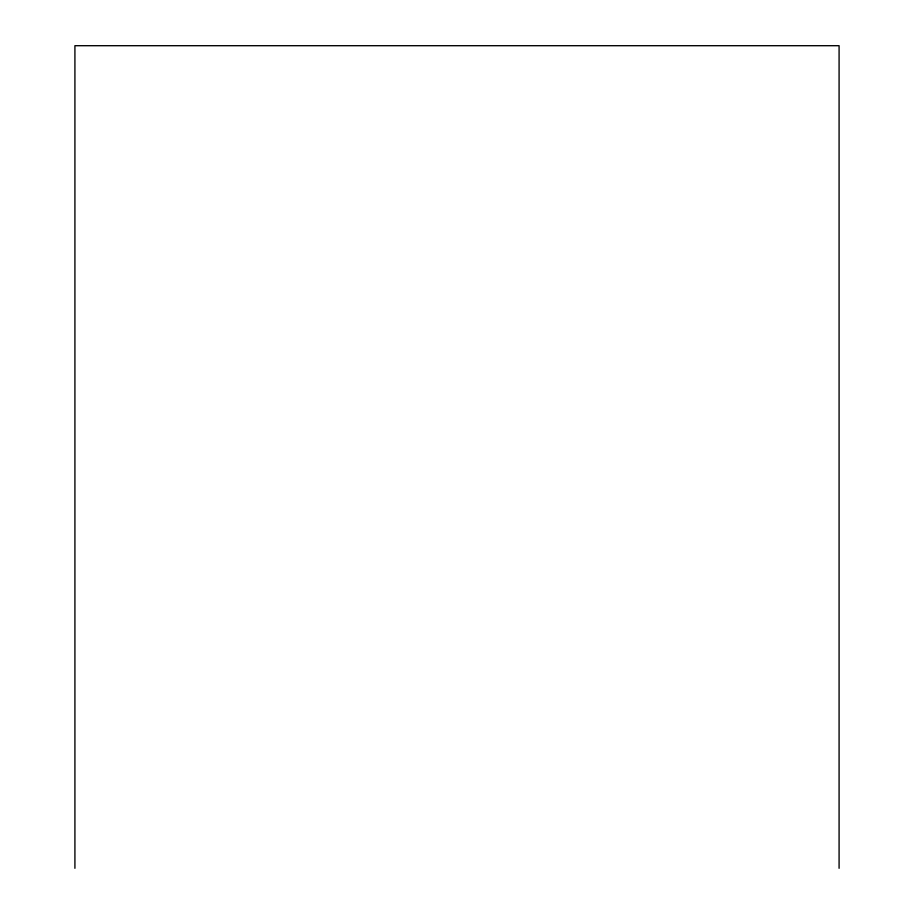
<?xml version="1.0" encoding="UTF-8"?>
<svg xmlns="http://www.w3.org/2000/svg" width="914" height="914" viewBox="0 0 914 914"><rect width="100%" height="100%" fill="white"/><g stroke="black" fill="none" stroke-linecap="round" stroke-linejoin="round"><path stroke-width="1.37" d="M839.086 868.3L839.086 45.7L74.914 45.7L74.914 868.3"/></g></svg>
